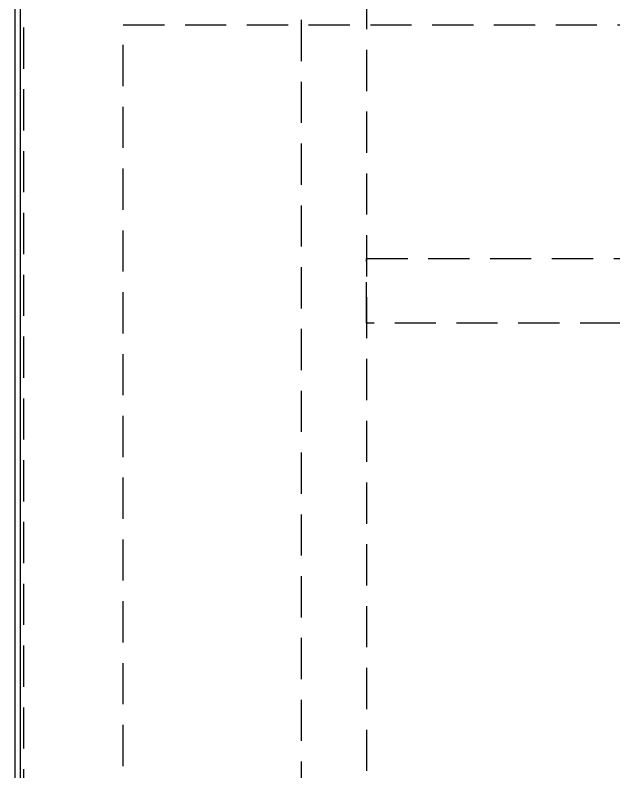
# Model space of a CAD drawing. Header units: millimetres. Extents: x 44190 to 77260, y -67199 to -50358.
# Drawn here: x 55022.4 to 55299.3, y -56090.6 to -55740.8 of the extents above; entities that cross this region are included whole.
import ezdxf

# ---------------------------------------------------------------- set-up
doc = ezdxf.new("R2010")
doc.units = ezdxf.units.MM
doc.header["$LTSCALE"] = 3
doc.linetypes.add('HIDDEN', pattern=[9.525, 6.35, -3.175])
doc.layers.add('@.DM. NÉT CHÍNH', color=7, linetype='Continuous')

msp = doc.modelspace()

# ---------------------------------------------------------------- linework, layer by layer
at = {"layer": '@.DM. NÉT CHÍNH'}
msp.add_lwpolyline([(55022.41, -55645.24), (55922.41, -55645.24), (55922.41, -57445.24), (55022.41, -57445.24)], close=True, dxfattribs=at)
at = {"layer": '@.DM. NÉT CHÍNH', "color": 4}
msp.add_lwpolyline([(55024.91, -55723.24), (55919.91, -55723.24), (55919.91, -57367.24), (55024.91, -57367.24)], close=True, dxfattribs=at)
at = {"layer": '@.DM. NÉT CHÍNH', "color": 4, "linetype": 'HIDDEN'}
msp.add_lwpolyline([(55026.41, -55724.74), (55918.41, -55724.74), (55918.41, -57365.74), (55026.41, -57365.74)], close=True, dxfattribs=at)
at = {"layer": '@.DM. NÉT CHÍNH', "color": 8, "linetype": 'HIDDEN'}
for points in [[(55154.91, -55728.24), (55184.91, -55728.24), (55184.91, -57362.24), (55154.91, -57362.24)], [(55072.41, -55745.24), (55872.41, -55745.24), (55872.41, -57345.24), (55072.41, -57345.24)], [(55759.91, -55853.24), (55759.91, -55883.24), (55184.91, -55883.24), (55184.91, -55853.24)]]:
    msp.add_lwpolyline(points, close=True, dxfattribs=at)

doc.saveas('drawing.dxf')
